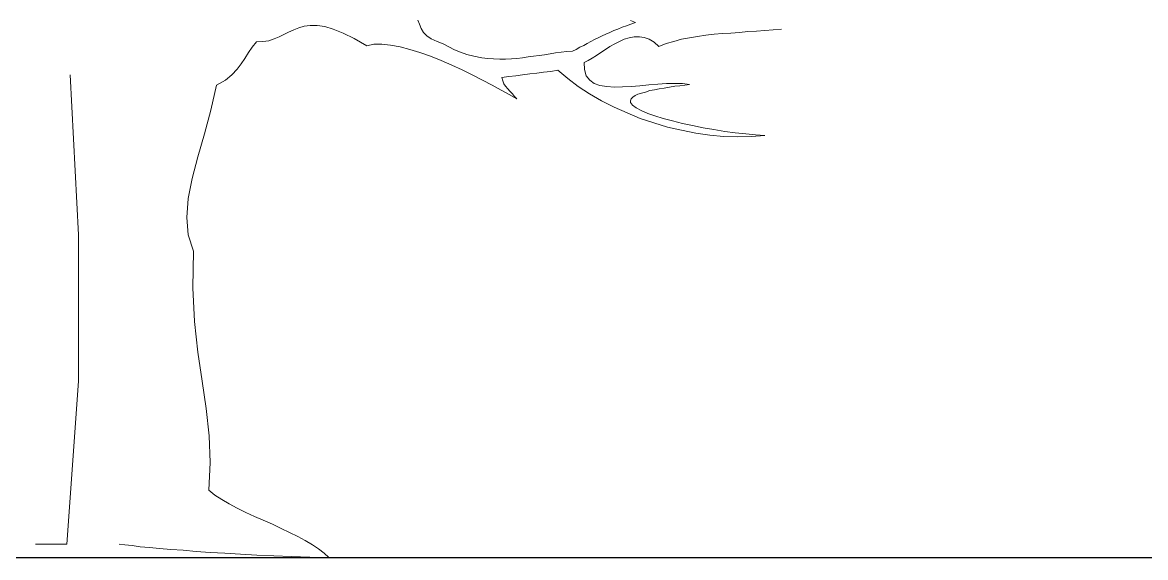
# Model space of a CAD drawing. Header units: millimetres. Extents: x 87938 to 265635, y 330093 to 434310.
# Drawn here: x 222802 to 226752, y 348959 to 350842 of the extents above; entities that cross this region are included whole.
import ezdxf

# ---------------------------------------------------------------- set-up
doc = ezdxf.new("R2010")
doc.units = ezdxf.units.MM
doc.layers.add('www.cad-blocks.net', color=7, linetype='Continuous')

# ---------------------------------------------------------------- blocks, each defined once
blk = doc.blocks.new('A$C5F7565A8')
at = {"lineweight": 0}
for p, q in [((3418.7, 1849.1), (3436.5, 1856.7)), ((3436.5, 1856.7), (3454.3, 1864.3)), ((3454.3, 1864.3), (3473.4, 1869.4)), ((3473.4, 1869.4), (3495, 1872)), ((3495, 1872), (3519.2, 1872)), ((3519.2, 1872), (3545.9, 1868.1)), ((3545.9, 1868.1), (3575.1, 1859.2)), ((3575.1, 1859.2), (3610.8, 1845.3)), ((3872.7, 1891.1), (3879.1, 1877)), ((3879.1, 1877), (3885.4, 1861.8)), ((3885.4, 1861.8), (3893.1, 1847.8)), ((4562, 1854.2), (4576, 1859.2)), ((4576, 1859.2), (4591.2, 1865.6)), ((4591.2, 1865.6), (4606.5, 1870.7)), ((4606.5, 1870.7), (4621.7, 1877)), ((4638.3, 1882.1), (4620.5, 1889.7)), ((4621.7, 1877), (4638.3, 1882.1)), ((5093.6, 1854.2), (5122.8, 1856.7)), ((5122.8, 1856.7), (5152, 1859.2)), ((3328.4, 1816), (3348.8, 1818.5)), ((3348.8, 1818.5), (3367.8, 1824.9)), ((3367.8, 1824.9), (3385.6, 1832.5)), ((3385.6, 1832.5), (3402.2, 1840.2)), ((3402.2, 1840.2), (3418.7, 1849.1)), ((3610.8, 1845.3), (3648.9, 1826.2)), ((3648.9, 1826.2), (3693.4, 1800.8)), ((3893.1, 1847.8), (3904.5, 1835.1)), ((3904.5, 1835.1), (3919.7, 1824.9)), ((3919.7, 1824.9), (3941.4, 1816)), ((4481.8, 1816), (4494.5, 1822.4)), ((4494.5, 1822.4), (4507.3, 1828.7)), ((4507.3, 1828.7), (4521.3, 1835.1)), ((4521.3, 1835.1), (4534, 1841.5)), ((4534, 1841.5), (4548, 1847.8)), ((4548, 1847.8), (4562, 1854.2)), ((4582.3, 1816), (4598.8, 1823.6)), ((4598.8, 1823.6), (4616.7, 1828.7)), ((4616.7, 1828.7), (4634.5, 1832.5)), ((4634.5, 1832.5), (4652.2, 1832.5)), ((4652.2, 1832.5), (4668.8, 1830)), ((4668.8, 1830), (4686.6, 1823.6)), ((4686.6, 1823.6), (4704.4, 1813.5)), ((4773.1, 1816), (4801, 1823.6)), ((4801, 1823.6), (4829, 1828.7)), ((4829, 1828.7), (4857, 1833.8)), ((4857, 1833.8), (4886.3, 1837.6)), ((4886.3, 1837.6), (4915.5, 1841.5)), ((4915.5, 1841.5), (4944.8, 1844)), ((4944.8, 1844), (4974, 1845.3)), ((4974, 1845.3), (5004.5, 1847.8)), ((5004.5, 1847.8), (5033.8, 1850.4)), ((5033.8, 1850.4), (5064.3, 1851.6)), ((5064.3, 1851.6), (5093.6, 1854.2)), ((3277.5, 1776.6), (3290.2, 1795.7)), ((3290.2, 1795.7), (3305.5, 1814.7)), ((3305.5, 1814.7), (3328.4, 1816)), ((3693.4, 1800.8), (3718.8, 1805.8)), ((3718.8, 1805.8), (3746.8, 1805.8)), ((3746.8, 1805.8), (3777.3, 1803.3)), ((3777.3, 1803.3), (3810.4, 1796.9)), ((3810.4, 1796.9), (3844.7, 1788)), ((3844.7, 1788), (3880.3, 1776.6)), ((3941.4, 1816), (3961.7, 1807.1)), ((3961.7, 1807.1), (3982.1, 1796.9)), ((3982.1, 1796.9), (4002.4, 1786.8)), ((4002.4, 1786.8), (4022.7, 1777.8)), ((4022.7, 1777.8), (4045.7, 1770.2)), ((4357.2, 1775.3), (4377.6, 1777.8)), ((4377.6, 1777.8), (4396.6, 1780.4)), ((4396.6, 1780.4), (4417, 1781.6)), ((4417, 1781.6), (4429.7, 1788)), ((4429.7, 1788), (4442.4, 1795.7)), ((4442.4, 1795.7), (4456.4, 1802)), ((4456.4, 1802), (4469.1, 1808.4)), ((4469.1, 1808.4), (4481.8, 1816)), ((4516.2, 1776.6), (4532.7, 1788)), ((4532.7, 1788), (4548, 1798.2)), ((4548, 1798.2), (4565.8, 1807.1)), ((4565.8, 1807.1), (4582.3, 1816)), ((4704.4, 1813.5), (4720.9, 1798.2)), ((4720.9, 1798.2), (4746.4, 1808.4)), ((4746.4, 1808.4), (4773.1, 1816)), ((3252.1, 1737.2), (3264.8, 1756.2)), ((3264.8, 1756.2), (3277.5, 1776.6)), ((3880.3, 1776.6), (3917.2, 1763.9)), ((3917.2, 1763.9), (3955.4, 1748.6)), ((3955.4, 1748.6), (3992.3, 1732)), ((4045.7, 1770.2), (4069.8, 1763.9)), ((4069.8, 1763.9), (4097.8, 1758.8)), ((4097.8, 1758.8), (4119.4, 1756.2)), ((4119.4, 1756.2), (4139.8, 1755)), ((4139.8, 1755), (4161.4, 1753.7)), ((4161.4, 1753.7), (4181.7, 1753.7)), ((4181.7, 1753.7), (4202.1, 1755)), ((4202.1, 1755), (4221.1, 1756.2)), ((4221.1, 1756.2), (4241.5, 1758.8)), ((4241.5, 1758.8), (4260.6, 1761.3)), ((4260.6, 1761.3), (4279.6, 1763.9)), ((4279.6, 1763.9), (4300, 1766.4)), ((4300, 1766.4), (4319.1, 1768.9)), ((4319.1, 1768.9), (4338.1, 1772.8)), ((4338.1, 1772.8), (4357.2, 1775.3)), ((4457.7, 1742.3), (4471.7, 1748.6)), ((4459, 1716.8), (4457.7, 1742.3)), ((4471.7, 1748.6), (4485.7, 1757.5)), ((4485.7, 1757.5), (4500.9, 1766.4)), ((4500.9, 1766.4), (4516.2, 1776.6)), ((2650.2, 1699), (2679.5, 1135.6)), ((3196.2, 1679.9), (3219, 1699)), ((3219, 1699), (3238.1, 1718.1)), ((3238.1, 1718.1), (3252.1, 1737.2)), ((3992.3, 1732), (4029.1, 1715.5)), ((4029.1, 1715.5), (4066, 1697.7)), ((4217.3, 1695.2), (4241.5, 1699)), ((4241.5, 1699), (4266.9, 1701.6)), ((4266.9, 1701.6), (4291.1, 1704.1)), ((4291.1, 1704.1), (4315.3, 1707.9)), ((4315.3, 1707.9), (4340.7, 1710.4)), ((4340.7, 1710.4), (4364.9, 1714.3)), ((4364.9, 1714.3), (4400.5, 1685)), ((4465.3, 1695.2), (4459, 1716.8)), ((3145.3, 1574.4), (3165.6, 1662.1)), ((3165.6, 1662.1), (3196.2, 1679.9)), ((4066, 1697.7), (4100.3, 1679.9)), ((4100.3, 1679.9), (4134.7, 1662.1)), ((4134.7, 1662.1), (4166.5, 1644.3)), ((4169, 1688.8), (4193.2, 1692.7)), ((4171.5, 1677.4), (4169, 1688.8)), ((4175.4, 1667.2), (4171.5, 1677.4)), ((4181.7, 1658.3), (4175.4, 1667.2)), ((4193.2, 1692.7), (4217.3, 1695.2)), ((4400.5, 1685), (4437.3, 1657)), ((4478, 1679.9), (4465.3, 1695.2)), ((4493.3, 1668.5), (4478, 1679.9)), ((4513.7, 1660.8), (4493.3, 1668.5)), ((4537.8, 1657), (4513.7, 1660.8)), ((4653.5, 1659.6), (4623, 1657)), ((4685.3, 1663.4), (4653.5, 1659.6)), ((4717.1, 1665.9), (4685.3, 1663.4)), ((4747.6, 1668.5), (4717.1, 1665.9)), ((4776.9, 1668.5), (4747.6, 1668.5)), ((4803.6, 1668.5), (4776.9, 1668.5)), ((4776.9, 1658.3), (4794.7, 1659.6)), ((4794.7, 1659.6), (4812.5, 1662.1)), ((4829, 1664.7), (4803.6, 1668.5)), ((4812.5, 1662.1), (4829, 1664.7)), ((4166.5, 1644.3), (4194.5, 1629.1)), ((4189.4, 1649.4), (4181.7, 1658.3)), ((4197, 1640.5), (4189.4, 1649.4)), ((4194.5, 1629.1), (4221.1, 1613.8)), ((4205.9, 1631.6), (4197, 1640.5)), ((4213.5, 1622.7), (4205.9, 1631.6)), ((4221.1, 1613.8), (4213.5, 1622.7)), ((4437.3, 1657), (4476.8, 1631.6)), ((4476.8, 1631.6), (4518.7, 1607.4)), ((4564.5, 1654.5), (4537.8, 1657)), ((4592.5, 1655.8), (4564.5, 1654.5)), ((4623, 1657), (4592.5, 1655.8)), ((4623, 1613.8), (4629.4, 1620.1)), ((4629.4, 1620.1), (4637, 1625.2)), ((4637, 1625.2), (4647.2, 1630.4)), ((4647.2, 1630.4), (4659.9, 1634.2)), ((4659.9, 1634.2), (4673.9, 1638)), ((4673.9, 1638), (4689.1, 1643.1)), ((4689.1, 1643.1), (4705.7, 1645.6)), ((4705.7, 1645.6), (4722.2, 1649.4)), ((4722.2, 1649.4), (4740, 1652)), ((4740, 1652), (4757.8, 1654.5)), ((4757.8, 1654.5), (4776.9, 1658.3)), ((4518.7, 1607.4), (4563.3, 1584.6)), ((4563.3, 1584.6), (4609, 1564.2)), ((4620.5, 1607.4), (4623, 1613.8)), ((4620.5, 1601.1), (4620.5, 1607.4)), ((4628.1, 1592.2), (4620.5, 1601.1)), ((4640.8, 1582), (4628.1, 1592.2)), ((4658.6, 1573.1), (4640.8, 1582)), ((3122.4, 1490.5), (3145.3, 1574.4)), ((4609, 1564.2), (4654.8, 1545.1)), ((4654.8, 1545.1), (4703.1, 1529.9)), ((4681.5, 1562.9), (4658.6, 1573.1)), ((4706.9, 1554), (4681.5, 1562.9)), ((4736.2, 1545.1), (4706.9, 1554)), ((4769.3, 1536.2), (4736.2, 1545.1)), ((4703.1, 1529.9), (4751.4, 1514.6)), ((4751.4, 1514.6), (4801, 1503.2)), ((4803.6, 1527.3), (4769.3, 1536.2)), ((4801, 1503.2), (4850.6, 1493)), ((4839.2, 1519.7), (4803.6, 1527.3)), ((4876.1, 1512), (4839.2, 1519.7)), ((4914.2, 1505.7), (4876.1, 1512)), ((4952.4, 1499.3), (4914.2, 1505.7)), ((3099.5, 1410.3), (3122.4, 1490.5)), ((4850.6, 1493), (4900.2, 1486.6)), ((4900.2, 1486.6), (4948.6, 1481.6)), ((4948.6, 1481.6), (4998.2, 1480.3)), ((4989.3, 1494.3), (4952.4, 1499.3)), ((5026.1, 1490.5), (4989.3, 1494.3)), ((4998.2, 1480.3), (5046.5, 1481.6)), ((5060.5, 1487.9), (5026.1, 1490.5)), ((5046.5, 1481.6), (5093.6, 1485.4)), ((5093.6, 1485.4), (5060.5, 1487.9)), ((3079.1, 1334), (3099.5, 1410.3)), ((3065.2, 1262.8), (3079.1, 1334)), ((3060.1, 1196.7), (3065.2, 1262.8)), ((3065.2, 1135.6), (3060.1, 1196.7)), ((2679.5, 1135.6), (2679.5, 620.6)), ((3084.3, 1078.4), (3065.2, 1135.6)), ((3081.7, 948.7), (3084.3, 1078.4)), ((3088.1, 830.4), (3081.7, 948.7)), ((3099.5, 722.3), (3088.1, 830.4)), ((3114.8, 620.6), (3099.5, 722.3)), ((2679.5, 620.6), (2638.8, 47)), ((3128.7, 523.9), (3114.8, 620.6)), ((3138.9, 428.6), (3128.7, 523.9)), ((3142.8, 334.5), (3138.9, 428.6)), ((3137.7, 236.5), (3142.8, 334.5)), ((3159.3, 220), (3137.7, 236.5)), ((3183.4, 204.7), (3159.3, 220)), ((3210.1, 189.5), (3183.4, 204.7)), ((3238.1, 174.2), (3210.1, 189.5)), ((3268.6, 159), (3238.1, 174.2)), ((3299.2, 145), (3268.6, 159)), ((3329.7, 131), (3299.2, 145)), ((3361.5, 117), (3329.7, 131)), ((3392, 101.7), (3361.5, 117)), ((3421.2, 87.7), (3392, 101.7)), ((3450.5, 73.8), (3421.2, 87.7)), ((2638.8, 47), (2528.2, 47)), ((2822.3, 47), (2842.6, 44.5)), ((2842.6, 44.5), (2868, 42)), ((2868, 42), (2896, 38.1)), ((3477.2, 59.8), (3450.5, 73.8)), ((3502.6, 44.5), (3477.2, 59.8)), ((3524.3, 30.5), (3502.6, 44.5)), ((2896, 38.1), (2929.1, 35.6)), ((2929.1, 35.6), (2964.7, 31.8)), ((2964.7, 31.8), (3004.1, 28)), ((3004.1, 28), (3047.4, 25.4)), ((3047.4, 25.4), (3093.2, 21.6)), ((3093.2, 21.6), (3142.8, 17.8)), ((3142.8, 17.8), (3194.9, 15.3)), ((3194.9, 15.3), (3249.6, 11.5)), ((3249.6, 11.5), (3306.8, 8.9)), ((3306.8, 8.9), (3366.6, 6.4)), ((3366.6, 6.4), (3428.9, 3.8)), ((3428.9, 3.8), (3493.7, 1.3)), ((3493.7, 1.3), (3559.9, 0)), ((3543.3, 15.3), (3524.3, 30.5)), ((3559.9, 0), (3543.3, 15.3))]:
    blk.add_line(p, q, dxfattribs=at)
blk = doc.blocks.new('format')
at = {"layer": 'www.cad-blocks.net', "color": 155, "true_color": 0x546d8e}
blk.add_line((102853.7, 348959.3), (265634.8, 348959.3), dxfattribs=at)

msp = doc.modelspace()

# ---------------------------------------------------------------- block references
msp.add_blockref('A$C5F7565A8', (220319.6, 348959.3))
at = {"layer": 'www.cad-blocks.net'}
msp.add_blockref('format', (0, 0), dxfattribs=at)

doc.saveas('drawing.dxf')
